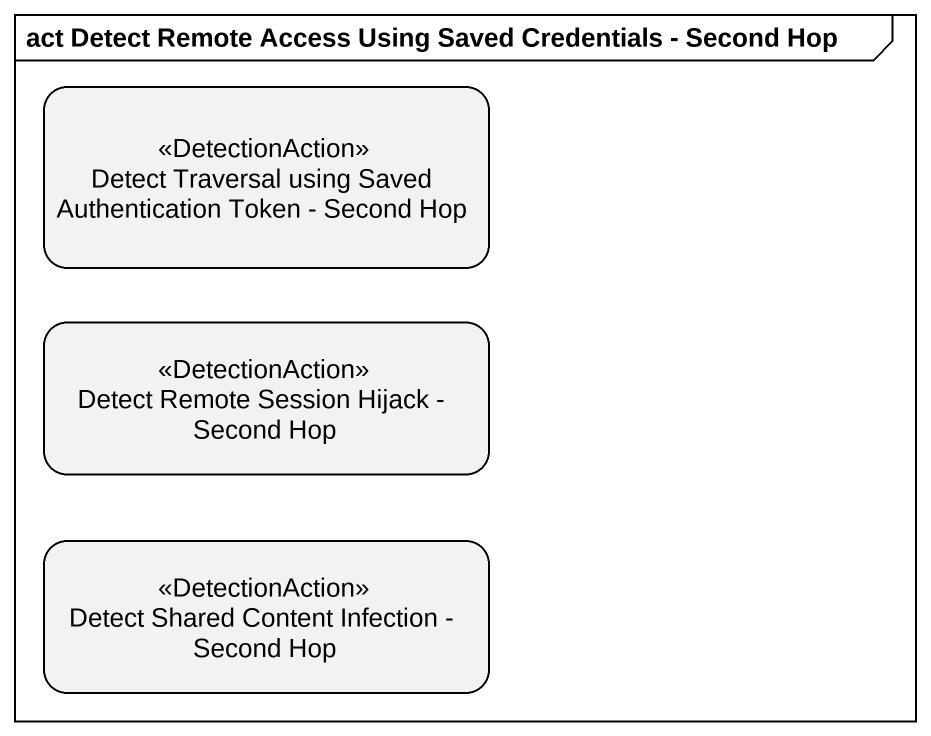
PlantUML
@startuml
mainframe act Detect Remote Access Using Saved Credentials - Second Hop
hide empty description
state "Detect Traversal using Saved Authentication Token - Second Hop" as Detect_Traversal_using <<DetectionAction>>
state "Detect Remote Session Hijack - Second Hop" as Detect_Remote_Session <<DetectionAction>>
state "Detect Shared Content Infection - Second Hop" as Detect_Shared_Content <<DetectionAction>>
@enduml
